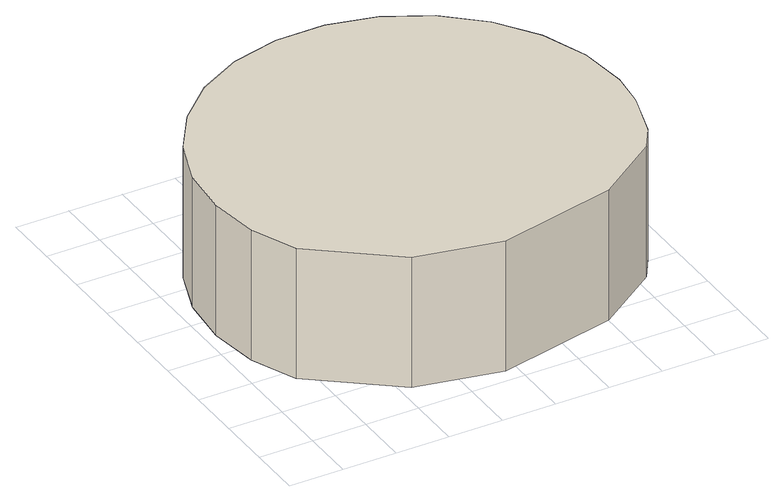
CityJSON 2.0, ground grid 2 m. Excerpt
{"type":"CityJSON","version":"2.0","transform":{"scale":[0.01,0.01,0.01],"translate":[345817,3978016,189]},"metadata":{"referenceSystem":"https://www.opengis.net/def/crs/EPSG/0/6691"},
"CityObjects":{
"building1":{"type":"Building","attributes":{"measuredHeight":7.3},"geometry":[{"type":"Solid","lod":"1","boundaries":[[[[0,1,2,3,4,5,6,7,8,9,10,11,12,13,14,15,16,17,18,19,20,21]],[[20,22,23,21]],[[19,24,22,20]],[[18,25,24,19]],[[17,26,25,18]],[[16,27,26,17]],[[15,28,27,16]],[[14,29,28,15]],[[13,30,29,14]],[[12,31,30,13]],[[11,32,31,12]],[[10,33,32,11]],[[9,34,33,10]],[[8,35,34,9]],[[7,36,35,8]],[[6,37,36,7]],[[5,38,37,6]],[[4,39,38,5]],[[3,40,39,4]],[[2,41,40,3]],[[1,42,41,2]],[[0,43,42,1]],[[21,23,43,0]],[[22,24,25,26,27,28,29,30,31,32,33,34,35,36,37,38,39,40,41,42,43,23]]]]}]}
},
"vertices":[
[758,53,74],[441,121,74],[140,354,74],[69,525,74],[43,710,74],[61,894,74],[123,1068,74],[227,1222,74],[363,1347,74],[527,1435,74],[707,1480,74],[892,1481,74],[1071,1438,74],[1236,1351,74],[1374,1228,74],[1479,1075,74],[1543,901,74],[1564,717,74],[1549,585,74],[1494,409,74],[1439,321,74],[1203,154,74],[1439,321,578],[1203,154,578],[1494,409,578],[1549,585,578],[1564,717,578],[1543,901,578],[1479,1075,578],[1374,1228,578],[1236,1351,578],[1071,1438,578],[892,1481,578],[707,1480,578],[527,1435,578],[363,1347,578],[227,1222,578],[123,1068,578],[61,894,578],[43,710,578],[69,525,578],[140,354,578],[441,121,578],[758,53,578]
]}
